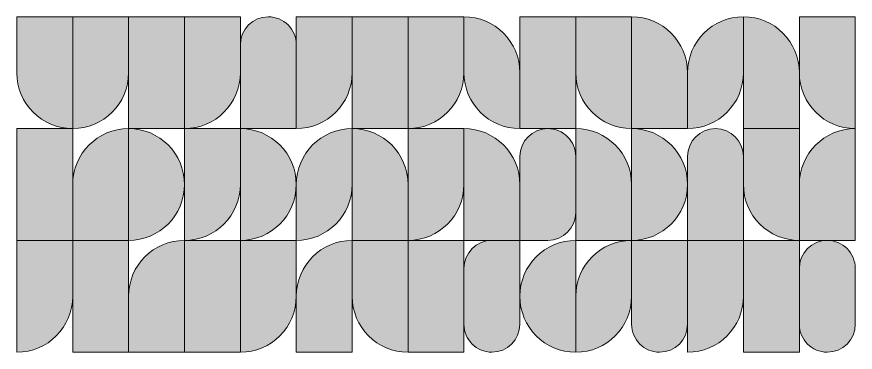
# Model space of a CAD drawing. Header units: millimetres. Extents: x 871 to 1039, y -658 to -397.
# Drawn here: x 871.5 to 1038.6, y -658.2 to -591.3 of the extents above; entities that cross this region are included whole.
import ezdxf

# ---------------------------------------------------------------- set-up
doc = ezdxf.new("R2010")
doc.units = ezdxf.units.MM
doc.header["$MEASUREMENT"] = 0
doc.layers.add('Layer 1', color=7, linetype='Continuous')

# ---------------------------------------------------------------- blocks, each defined once
blk = doc.blocks.new('block 3')
at = {"layer": 'Layer 1', "true_color": 0x3e7cb1}
h = blk.add_hatch(color=145, dxfattribs=at)
h.dxf.hatch_style = 2
edge = h.paths.add_edge_path()
edge.add_spline(control_points=[(882.63, -591.31), (882.63, -591.31), (882.63, -613.6), (882.63, -613.6), (879.55, -613.6), (876.76, -612.35), (874.74, -610.34), (872.73, -608.32), (871.48, -605.53), (871.48, -602.46), (871.48, -602.46), (871.48, -591.31), (871.48, -591.31), (871.48, -591.31), (882.63, -591.31), (882.63, -591.31)], knot_values=[0, 0, 0, 0, 1, 1, 1, 2, 2, 2, 3, 3, 3, 4, 4, 4, 5, 5, 5, 5], degree=3, periodic=1)
at = {"layer": 'Layer 1', "true_color": 0xd2bfa3}
h = blk.add_hatch(color=9, dxfattribs=at)
h.dxf.hatch_style = 2
edge = h.paths.add_edge_path()
edge.add_spline(control_points=[(893.77, -591.31), (893.77, -591.31), (893.77, -602.46), (893.77, -602.46), (893.77, -608.61), (888.78, -613.6), (882.63, -613.6), (882.63, -613.6), (882.63, -591.31), (882.63, -591.31), (882.63, -591.31), (893.77, -591.31), (893.77, -591.31)], knot_values=[0, 0, 0, 0, 1, 1, 1, 2, 2, 2, 3, 3, 3, 4, 4, 4, 4], degree=3, periodic=1)
at = {"layer": 'Layer 1', "true_color": 0x3e7cb1}
h = blk.add_hatch(color=145, dxfattribs=at)
h.dxf.hatch_style = 2
h.paths.add_polyline_path([(904.91, -591.31), (904.91, -613.6), (893.77, -613.6), (893.77, -591.31)])
at = {"layer": 'Layer 1', "true_color": 0x1c39bb}
h = blk.add_hatch(color=162, dxfattribs=at)
h.dxf.hatch_style = 2
edge = h.paths.add_edge_path()
edge.add_spline(control_points=[(916.05, -591.31), (916.05, -591.31), (916.05, -602.46), (916.05, -602.46), (916.05, -608.61), (911.06, -613.6), (904.91, -613.6), (904.91, -613.6), (904.91, -591.31), (904.91, -591.31), (904.91, -591.31), (916.05, -591.31), (916.05, -591.31)], knot_values=[0, 0, 0, 0, 1, 1, 1, 2, 2, 2, 3, 3, 3, 4, 4, 4, 4], degree=3, periodic=1)
at = {"layer": 'Layer 1', "true_color": 0xd2bfa3}
h = blk.add_hatch(color=9, dxfattribs=at)
h.dxf.hatch_style = 2
edge = h.paths.add_edge_path()
edge.add_spline(control_points=[(927.2, -596.88), (927.2, -596.88), (927.2, -613.6), (927.2, -613.6), (927.2, -613.6), (916.05, -613.6), (916.05, -613.6), (916.05, -613.6), (916.05, -596.88), (916.05, -596.88), (916.05, -593.8), (918.55, -591.31), (921.62, -591.31), (923.16, -591.31), (924.56, -591.93), (925.56, -592.94), (926.57, -593.95), (927.2, -595.35), (927.2, -596.88)], knot_values=[0, 0, 0, 0, 1, 1, 1, 2, 2, 2, 3, 3, 3, 4, 4, 4, 5, 5, 5, 6, 6, 6, 6], degree=3, periodic=1)
at = {"layer": 'Layer 1', "true_color": 0x1c39bb}
h = blk.add_hatch(color=162, dxfattribs=at)
h.dxf.hatch_style = 2
edge = h.paths.add_edge_path()
edge.add_spline(control_points=[(938.34, -591.31), (938.34, -591.31), (938.34, -602.46), (938.34, -602.46), (938.34, -608.61), (933.35, -613.6), (927.2, -613.6), (927.2, -613.6), (927.2, -591.31), (927.2, -591.31), (927.2, -591.31), (938.34, -591.31), (938.34, -591.31)], knot_values=[0, 0, 0, 0, 1, 1, 1, 2, 2, 2, 3, 3, 3, 4, 4, 4, 4], degree=3, periodic=1)
at = {"layer": 'Layer 1', "true_color": 0x3e7cb1}
h = blk.add_hatch(color=145, dxfattribs=at)
h.dxf.hatch_style = 2
h.paths.add_polyline_path([(949.48, -591.31), (949.48, -613.6), (938.34, -613.6), (938.34, -591.31)])
at = {"layer": 'Layer 1', "true_color": 0x1c39bb}
h = blk.add_hatch(color=162, dxfattribs=at)
h.dxf.hatch_style = 2
edge = h.paths.add_edge_path()
edge.add_spline(control_points=[(960.62, -591.31), (960.62, -591.31), (960.62, -602.46), (960.62, -602.46), (960.62, -608.61), (955.64, -613.6), (949.48, -613.6), (949.48, -613.6), (949.48, -591.31), (949.48, -591.31), (949.48, -591.31), (960.62, -591.31), (960.62, -591.31)], knot_values=[0, 0, 0, 0, 1, 1, 1, 2, 2, 2, 3, 3, 3, 4, 4, 4, 4], degree=3, periodic=1)
at = {"layer": 'Layer 1', "true_color": 0xd2bfa3}
h = blk.add_hatch(color=9, dxfattribs=at)
h.dxf.hatch_style = 2
edge = h.paths.add_edge_path()
edge.add_spline(control_points=[(971.77, -602.45), (971.77, -602.45), (971.77, -613.6), (971.77, -613.6), (968.69, -613.6), (965.91, -612.35), (963.89, -610.34), (961.87, -608.32), (960.62, -605.53), (960.62, -602.46), (960.62, -602.46), (960.62, -591.31), (960.62, -591.31), (963.7, -591.31), (966.49, -592.56), (968.51, -594.57), (970.52, -596.59), (971.77, -599.37), (971.77, -602.45)], knot_values=[0, 0, 0, 0, 1, 1, 1, 2, 2, 2, 3, 3, 3, 4, 4, 4, 5, 5, 5, 6, 6, 6, 6], degree=3, periodic=1)
at = {"layer": 'Layer 1', "true_color": 0x3e7cb1}
h = blk.add_hatch(color=145, dxfattribs=at)
h.dxf.hatch_style = 2
h.paths.add_polyline_path([(982.91, -591.31), (982.91, -613.6), (971.77, -613.6), (971.77, -591.31)])
at = {"layer": 'Layer 1', "true_color": 0xd2bfa3}
h = blk.add_hatch(color=9, dxfattribs=at)
h.dxf.hatch_style = 2
edge = h.paths.add_edge_path()
edge.add_spline(control_points=[(994.05, -591.31), (994.05, -591.31), (994.05, -613.6), (994.05, -613.6), (990.98, -613.6), (988.19, -612.35), (986.18, -610.34), (984.16, -608.32), (982.91, -605.53), (982.91, -602.46), (982.91, -602.46), (982.91, -591.31), (982.91, -591.31), (982.91, -591.31), (994.05, -591.31), (994.05, -591.31)], knot_values=[0, 0, 0, 0, 1, 1, 1, 2, 2, 2, 3, 3, 3, 4, 4, 4, 5, 5, 5, 5], degree=3, periodic=1)
at = {"layer": 'Layer 1', "true_color": 0x3e7cb1}
h = blk.add_hatch(color=145, dxfattribs=at)
h.dxf.hatch_style = 2
edge = h.paths.add_edge_path()
edge.add_spline(control_points=[(1005.2, -602.45), (1005.2, -602.45), (1005.2, -613.6), (1005.2, -613.6), (1005.2, -613.6), (994.05, -613.6), (994.05, -613.6), (994.05, -613.6), (994.05, -591.31), (994.05, -591.31), (997.13, -591.31), (999.92, -592.56), (1001.93, -594.57), (1003.95, -596.59), (1005.2, -599.37), (1005.2, -602.45)], knot_values=[0, 0, 0, 0, 1, 1, 1, 2, 2, 2, 3, 3, 3, 4, 4, 4, 5, 5, 5, 5], degree=3, periodic=1)
at = {"layer": 'Layer 1', "true_color": 0x1c39bb}
h = blk.add_hatch(color=162, dxfattribs=at)
h.dxf.hatch_style = 2
edge = h.paths.add_edge_path()
edge.add_spline(control_points=[(1016.34, -591.31), (1016.34, -591.31), (1016.34, -602.46), (1016.34, -602.46), (1016.34, -608.61), (1011.35, -613.6), (1005.2, -613.6), (1005.2, -613.6), (1005.2, -602.45), (1005.2, -602.45), (1005.2, -596.3), (1010.19, -591.31), (1016.34, -591.31)], knot_values=[0, 0, 0, 0, 1, 1, 1, 2, 2, 2, 3, 3, 3, 4, 4, 4, 4], degree=3, periodic=1)
at = {"layer": 'Layer 1', "true_color": 0xd2bfa3}
h = blk.add_hatch(color=9, dxfattribs=at)
h.dxf.hatch_style = 2
edge = h.paths.add_edge_path()
edge.add_spline(control_points=[(1027.49, -602.45), (1027.49, -602.45), (1027.49, -613.6), (1027.49, -613.6), (1027.49, -613.6), (1016.34, -613.6), (1016.34, -613.6), (1016.34, -613.6), (1016.34, -591.31), (1016.34, -591.31), (1019.42, -591.31), (1022.21, -592.56), (1024.22, -594.57), (1026.24, -596.59), (1027.49, -599.37), (1027.49, -602.45)], knot_values=[0, 0, 0, 0, 1, 1, 1, 2, 2, 2, 3, 3, 3, 4, 4, 4, 5, 5, 5, 5], degree=3, periodic=1)
at = {"layer": 'Layer 1', "true_color": 0x3e7cb1}
h = blk.add_hatch(color=145, dxfattribs=at)
h.dxf.hatch_style = 2
edge = h.paths.add_edge_path()
edge.add_spline(control_points=[(1038.63, -591.31), (1038.63, -591.31), (1038.63, -613.6), (1038.63, -613.6), (1035.55, -613.6), (1032.76, -612.35), (1030.75, -610.34), (1028.74, -608.32), (1027.49, -605.53), (1027.49, -602.46), (1027.49, -602.46), (1027.49, -591.31), (1027.49, -591.31), (1027.49, -591.31), (1038.63, -591.31), (1038.63, -591.31)], knot_values=[0, 0, 0, 0, 1, 1, 1, 2, 2, 2, 3, 3, 3, 4, 4, 4, 5, 5, 5, 5], degree=3, periodic=1)
at = {"layer": 'Layer 1', "true_color": 0xd2bfa3}
h = blk.add_hatch(color=9, dxfattribs=at)
h.dxf.hatch_style = 2
h.paths.add_polyline_path([(882.63, -613.6), (882.63, -635.89), (871.48, -635.89), (871.48, -613.6)])
at = {"layer": 'Layer 1', "true_color": 0x1c39bb}
h = blk.add_hatch(color=162, dxfattribs=at)
h.dxf.hatch_style = 2
edge = h.paths.add_edge_path()
edge.add_spline(control_points=[(893.77, -613.6), (893.77, -613.6), (893.77, -635.89), (893.77, -635.89), (893.77, -635.89), (882.63, -635.89), (882.63, -635.89), (882.63, -635.89), (882.63, -624.74), (882.63, -624.74), (882.63, -618.59), (887.61, -613.6), (893.77, -613.6)], knot_values=[0, 0, 0, 0, 1, 1, 1, 2, 2, 2, 3, 3, 3, 4, 4, 4, 4], degree=3, periodic=1)
at = {"layer": 'Layer 1', "true_color": 0xd2bfa3}
h = blk.add_hatch(color=9, dxfattribs=at)
h.dxf.hatch_style = 2
edge = h.paths.add_edge_path()
edge.add_spline(control_points=[(904.91, -624.74), (904.91, -624.74), (904.91, -624.75), (904.91, -624.75), (904.91, -630.9), (899.92, -635.89), (893.77, -635.89), (893.77, -635.89), (893.77, -613.6), (893.77, -613.6), (896.85, -613.6), (899.63, -614.85), (901.65, -616.87), (903.66, -618.88), (904.91, -621.67), (904.91, -624.74)], knot_values=[0, 0, 0, 0, 1, 1, 1, 2, 2, 2, 3, 3, 3, 4, 4, 4, 5, 5, 5, 5], degree=3, periodic=1)
at = {"layer": 'Layer 1', "true_color": 0x3e7cb1}
h = blk.add_hatch(color=145, dxfattribs=at)
h.dxf.hatch_style = 2
edge = h.paths.add_edge_path()
edge.add_spline(control_points=[(916.05, -613.6), (916.05, -613.6), (916.05, -624.75), (916.05, -624.75), (916.05, -630.9), (911.06, -635.89), (904.91, -635.89), (904.91, -635.89), (904.91, -613.6), (904.91, -613.6), (904.91, -613.6), (916.05, -613.6), (916.05, -613.6)], knot_values=[0, 0, 0, 0, 1, 1, 1, 2, 2, 2, 3, 3, 3, 4, 4, 4, 4], degree=3, periodic=1)
at = {"layer": 'Layer 1', "true_color": 0x1c39bb}
h = blk.add_hatch(color=162, dxfattribs=at)
h.dxf.hatch_style = 2
edge = h.paths.add_edge_path()
edge.add_spline(control_points=[(927.2, -624.74), (927.2, -624.74), (927.2, -624.75), (927.2, -624.75), (927.2, -630.9), (922.21, -635.89), (916.05, -635.89), (916.05, -635.89), (916.05, -613.6), (916.05, -613.6), (919.13, -613.6), (921.91, -614.85), (923.93, -616.87), (925.95, -618.88), (927.2, -621.67), (927.2, -624.74)], knot_values=[0, 0, 0, 0, 1, 1, 1, 2, 2, 2, 3, 3, 3, 4, 4, 4, 5, 5, 5, 5], degree=3, periodic=1)
at = {"layer": 'Layer 1', "true_color": 0x3e7cb1}
h = blk.add_hatch(color=145, dxfattribs=at)
h.dxf.hatch_style = 2
edge = h.paths.add_edge_path()
edge.add_spline(control_points=[(938.34, -613.6), (938.34, -613.6), (938.34, -624.75), (938.34, -624.75), (938.34, -630.9), (933.35, -635.89), (927.2, -635.89), (927.2, -635.89), (927.2, -624.74), (927.2, -624.74), (927.2, -618.59), (932.19, -613.6), (938.34, -613.6)], knot_values=[0, 0, 0, 0, 1, 1, 1, 2, 2, 2, 3, 3, 3, 4, 4, 4, 4], degree=3, periodic=1)
h = blk.add_hatch(color=145, dxfattribs=at)
h.dxf.hatch_style = 2
edge = h.paths.add_edge_path()
edge.add_spline(control_points=[(949.48, -624.74), (949.48, -624.74), (949.48, -635.89), (949.48, -635.89), (949.48, -635.89), (938.34, -635.89), (938.34, -635.89), (938.34, -635.89), (938.34, -613.6), (938.34, -613.6), (941.42, -613.6), (944.2, -614.85), (946.22, -616.87), (948.24, -618.88), (949.48, -621.67), (949.48, -624.74)], knot_values=[0, 0, 0, 0, 1, 1, 1, 2, 2, 2, 3, 3, 3, 4, 4, 4, 5, 5, 5, 5], degree=3, periodic=1)
at = {"layer": 'Layer 1', "true_color": 0xd2bfa3}
h = blk.add_hatch(color=9, dxfattribs=at)
h.dxf.hatch_style = 2
edge = h.paths.add_edge_path()
edge.add_spline(control_points=[(960.62, -613.6), (960.62, -613.6), (960.62, -624.75), (960.62, -624.75), (960.62, -630.9), (955.64, -635.89), (949.48, -635.89), (949.48, -635.89), (949.48, -613.6), (949.48, -613.6), (949.48, -613.6), (960.62, -613.6), (960.62, -613.6)], knot_values=[0, 0, 0, 0, 1, 1, 1, 2, 2, 2, 3, 3, 3, 4, 4, 4, 4], degree=3, periodic=1)
at = {"layer": 'Layer 1', "true_color": 0x3e7cb1}
h = blk.add_hatch(color=145, dxfattribs=at)
h.dxf.hatch_style = 2
edge = h.paths.add_edge_path()
edge.add_spline(control_points=[(971.77, -624.74), (971.77, -624.74), (971.77, -635.89), (971.77, -635.89), (971.77, -635.89), (960.62, -635.89), (960.62, -635.89), (960.62, -635.89), (960.62, -613.6), (960.62, -613.6), (963.7, -613.6), (966.49, -614.85), (968.51, -616.87), (970.52, -618.88), (971.77, -621.67), (971.77, -624.74)], knot_values=[0, 0, 0, 0, 1, 1, 1, 2, 2, 2, 3, 3, 3, 4, 4, 4, 5, 5, 5, 5], degree=3, periodic=1)
at = {"layer": 'Layer 1', "true_color": 0xd2bfa3}
h = blk.add_hatch(color=9, dxfattribs=at)
h.dxf.hatch_style = 2
edge = h.paths.add_edge_path()
edge.add_spline(control_points=[(982.91, -619.17), (982.91, -619.17), (982.91, -630.32), (982.91, -630.32), (982.91, -633.4), (980.42, -635.89), (977.34, -635.89), (977.34, -635.89), (971.77, -635.89), (971.77, -635.89), (971.77, -635.89), (971.77, -619.17), (971.77, -619.17), (971.77, -616.1), (974.26, -613.6), (977.34, -613.6), (978.88, -613.6), (980.27, -614.22), (981.28, -615.23), (982.29, -616.24), (982.91, -617.63), (982.91, -619.17)], knot_values=[0, 0, 0, 0, 1, 1, 1, 2, 2, 2, 3, 3, 3, 4, 4, 4, 5, 5, 5, 6, 6, 6, 7, 7, 7, 7], degree=3, periodic=1)
at = {"layer": 'Layer 1', "true_color": 0x1c39bb}
h = blk.add_hatch(color=162, dxfattribs=at)
h.dxf.hatch_style = 2
edge = h.paths.add_edge_path()
edge.add_spline(control_points=[(994.05, -624.74), (994.05, -624.74), (994.05, -635.89), (994.05, -635.89), (994.05, -635.89), (982.91, -635.89), (982.91, -635.89), (982.91, -635.89), (982.91, -613.6), (982.91, -613.6), (985.99, -613.6), (988.77, -614.85), (990.79, -616.87), (992.81, -618.88), (994.05, -621.67), (994.05, -624.74)], knot_values=[0, 0, 0, 0, 1, 1, 1, 2, 2, 2, 3, 3, 3, 4, 4, 4, 5, 5, 5, 5], degree=3, periodic=1)
at = {"layer": 'Layer 1', "true_color": 0x3e7cb1}
h = blk.add_hatch(color=145, dxfattribs=at)
h.dxf.hatch_style = 2
edge = h.paths.add_edge_path()
edge.add_spline(control_points=[(1005.2, -624.74), (1005.2, -624.74), (1005.2, -624.75), (1005.2, -624.75), (1005.2, -630.9), (1000.21, -635.89), (994.05, -635.89), (994.05, -635.89), (994.05, -613.6), (994.05, -613.6), (997.13, -613.6), (999.92, -614.85), (1001.93, -616.87), (1003.95, -618.88), (1005.2, -621.67), (1005.2, -624.74)], knot_values=[0, 0, 0, 0, 1, 1, 1, 2, 2, 2, 3, 3, 3, 4, 4, 4, 5, 5, 5, 5], degree=3, periodic=1)
at = {"layer": 'Layer 1', "true_color": 0xd2bfa3}
h = blk.add_hatch(color=9, dxfattribs=at)
h.dxf.hatch_style = 2
edge = h.paths.add_edge_path()
edge.add_spline(control_points=[(1016.34, -619.17), (1016.34, -619.17), (1016.34, -635.89), (1016.34, -635.89), (1016.34, -635.89), (1005.2, -635.89), (1005.2, -635.89), (1005.2, -635.89), (1005.2, -619.17), (1005.2, -619.17), (1005.2, -616.1), (1007.69, -613.6), (1010.77, -613.6), (1010.77, -613.6), (1010.77, -613.6), (1010.77, -613.6), (1013.85, -613.6), (1016.34, -616.1), (1016.34, -619.17)], knot_values=[0, 0, 0, 0, 1, 1, 1, 2, 2, 2, 3, 3, 3, 4, 4, 4, 5, 5, 5, 6, 6, 6, 6], degree=3, periodic=1)
at = {"layer": 'Layer 1', "true_color": 0x3e7cb1}
h = blk.add_hatch(color=145, dxfattribs=at)
h.dxf.hatch_style = 2
edge = h.paths.add_edge_path()
edge.add_spline(control_points=[(1027.49, -613.6), (1027.49, -613.6), (1027.49, -635.89), (1027.49, -635.89), (1024.41, -635.89), (1021.62, -634.65), (1019.61, -632.63), (1017.59, -630.61), (1016.34, -627.82), (1016.34, -624.75), (1016.34, -624.75), (1016.34, -613.6), (1016.34, -613.6), (1016.34, -613.6), (1027.49, -613.6), (1027.49, -613.6)], knot_values=[0, 0, 0, 0, 1, 1, 1, 2, 2, 2, 3, 3, 3, 4, 4, 4, 5, 5, 5, 5], degree=3, periodic=1)
h = blk.add_hatch(color=145, dxfattribs=at)
h.dxf.hatch_style = 2
edge = h.paths.add_edge_path()
edge.add_spline(control_points=[(1038.63, -613.6), (1038.63, -613.6), (1038.63, -635.89), (1038.63, -635.89), (1038.63, -635.89), (1027.49, -635.89), (1027.49, -635.89), (1027.49, -635.89), (1027.49, -624.74), (1027.49, -624.74), (1027.49, -618.59), (1032.47, -613.6), (1038.63, -613.6)], knot_values=[0, 0, 0, 0, 1, 1, 1, 2, 2, 2, 3, 3, 3, 4, 4, 4, 4], degree=3, periodic=1)
at = {"layer": 'Layer 1', "true_color": 0x1c39bb}
h = blk.add_hatch(color=162, dxfattribs=at)
h.dxf.hatch_style = 2
edge = h.paths.add_edge_path()
edge.add_spline(control_points=[(882.63, -635.89), (882.63, -635.89), (882.63, -647.03), (882.63, -647.03), (882.63, -653.19), (877.63, -658.18), (871.48, -658.18), (871.48, -658.18), (871.48, -635.89), (871.48, -635.89), (871.48, -635.89), (882.63, -635.89), (882.63, -635.89)], knot_values=[0, 0, 0, 0, 1, 1, 1, 2, 2, 2, 3, 3, 3, 4, 4, 4, 4], degree=3, periodic=1)
at = {"layer": 'Layer 1', "true_color": 0x3e7cb1}
h = blk.add_hatch(color=145, dxfattribs=at)
h.dxf.hatch_style = 2
h.paths.add_polyline_path([(893.77, -635.89), (893.77, -658.18), (882.63, -658.18), (882.63, -635.89)])
at = {"layer": 'Layer 1', "true_color": 0x1c39bb}
h = blk.add_hatch(color=162, dxfattribs=at)
h.dxf.hatch_style = 2
edge = h.paths.add_edge_path()
edge.add_spline(control_points=[(904.91, -635.89), (904.91, -635.89), (904.91, -658.18), (904.91, -658.18), (904.91, -658.18), (893.77, -658.18), (893.77, -658.18), (893.77, -658.18), (893.77, -647.03), (893.77, -647.03), (893.77, -640.88), (898.75, -635.89), (904.91, -635.89)], knot_values=[0, 0, 0, 0, 1, 1, 1, 2, 2, 2, 3, 3, 3, 4, 4, 4, 4], degree=3, periodic=1)
at = {"layer": 'Layer 1', "true_color": 0xd2bfa3}
h = blk.add_hatch(color=9, dxfattribs=at)
h.dxf.hatch_style = 2
h.paths.add_polyline_path([(916.05, -635.89), (916.05, -658.18), (904.91, -658.18), (904.91, -635.89)])
at = {"layer": 'Layer 1', "true_color": 0x3e7cb1}
h = blk.add_hatch(color=145, dxfattribs=at)
h.dxf.hatch_style = 2
edge = h.paths.add_edge_path()
edge.add_spline(control_points=[(927.2, -635.89), (927.2, -635.89), (927.2, -647.03), (927.2, -647.03), (927.2, -653.19), (922.21, -658.18), (916.05, -658.18), (916.05, -658.18), (916.05, -635.89), (916.05, -635.89), (916.05, -635.89), (927.2, -635.89), (927.2, -635.89)], knot_values=[0, 0, 0, 0, 1, 1, 1, 2, 2, 2, 3, 3, 3, 4, 4, 4, 4], degree=3, periodic=1)
at = {"layer": 'Layer 1', "true_color": 0xd2bfa3}
h = blk.add_hatch(color=9, dxfattribs=at)
h.dxf.hatch_style = 2
edge = h.paths.add_edge_path()
edge.add_spline(control_points=[(938.34, -635.89), (938.34, -635.89), (938.34, -658.18), (938.34, -658.18), (938.34, -658.18), (927.2, -658.18), (927.2, -658.18), (927.2, -658.18), (927.2, -647.03), (927.2, -647.03), (927.2, -640.88), (932.19, -635.89), (938.34, -635.89)], knot_values=[0, 0, 0, 0, 1, 1, 1, 2, 2, 2, 3, 3, 3, 4, 4, 4, 4], degree=3, periodic=1)
h = blk.add_hatch(color=9, dxfattribs=at)
h.dxf.hatch_style = 2
edge = h.paths.add_edge_path()
edge.add_spline(control_points=[(949.48, -635.89), (949.48, -635.89), (949.48, -658.18), (949.48, -658.18), (946.4, -658.18), (943.62, -656.93), (941.6, -654.92), (939.59, -652.9), (938.34, -650.11), (938.34, -647.03), (938.34, -647.03), (938.34, -635.89), (938.34, -635.89), (938.34, -635.89), (949.48, -635.89), (949.48, -635.89)], knot_values=[0, 0, 0, 0, 1, 1, 1, 2, 2, 2, 3, 3, 3, 4, 4, 4, 5, 5, 5, 5], degree=3, periodic=1)
at = {"layer": 'Layer 1', "true_color": 0x3e7cb1}
h = blk.add_hatch(color=145, dxfattribs=at)
h.dxf.hatch_style = 2
h.paths.add_polyline_path([(960.62, -635.89), (960.62, -658.18), (949.48, -658.18), (949.48, -635.89)])
h = blk.add_hatch(color=145, dxfattribs=at)
h.dxf.hatch_style = 2
edge = h.paths.add_edge_path()
edge.add_spline(control_points=[(971.77, -635.89), (971.77, -635.89), (971.77, -652.61), (971.77, -652.61), (971.77, -655.69), (969.27, -658.18), (966.2, -658.18), (964.66, -658.18), (963.27, -657.55), (962.26, -656.55), (961.25, -655.54), (960.62, -654.15), (960.62, -652.61), (960.62, -652.61), (960.62, -641.46), (960.62, -641.46), (960.62, -638.38), (963.12, -635.89), (966.2, -635.89), (966.2, -635.89), (971.77, -635.89), (971.77, -635.89)], knot_values=[0, 0, 0, 0, 1, 1, 1, 2, 2, 2, 3, 3, 3, 4, 4, 4, 5, 5, 5, 6, 6, 6, 7, 7, 7, 7], degree=3, periodic=1)
at = {"layer": 'Layer 1', "true_color": 0x1c39bb}
h = blk.add_hatch(color=162, dxfattribs=at)
h.dxf.hatch_style = 2
edge = h.paths.add_edge_path()
edge.add_spline(control_points=[(982.91, -635.89), (982.91, -635.89), (982.91, -658.18), (982.91, -658.18), (979.83, -658.18), (977.05, -656.93), (975.03, -654.92), (973.02, -652.9), (971.77, -650.11), (971.77, -647.03), (971.77, -647.03), (971.77, -647.03), (971.77, -647.03), (971.77, -640.88), (976.76, -635.89), (982.91, -635.89)], knot_values=[0, 0, 0, 0, 1, 1, 1, 2, 2, 2, 3, 3, 3, 4, 4, 4, 5, 5, 5, 5], degree=3, periodic=1)
at = {"layer": 'Layer 1', "true_color": 0x3e7cb1}
h = blk.add_hatch(color=145, dxfattribs=at)
h.dxf.hatch_style = 2
edge = h.paths.add_edge_path()
edge.add_spline(control_points=[(994.05, -635.89), (994.05, -635.89), (994.05, -647.03), (994.05, -647.03), (994.05, -653.19), (989.07, -658.18), (982.91, -658.18), (982.91, -658.18), (982.91, -647.03), (982.91, -647.03), (982.91, -640.88), (987.9, -635.89), (994.05, -635.89)], knot_values=[0, 0, 0, 0, 1, 1, 1, 2, 2, 2, 3, 3, 3, 4, 4, 4, 4], degree=3, periodic=1)
at = {"layer": 'Layer 1', "true_color": 0xd2bfa3}
h = blk.add_hatch(color=9, dxfattribs=at)
h.dxf.hatch_style = 2
edge = h.paths.add_edge_path()
edge.add_spline(control_points=[(1005.2, -635.89), (1005.2, -635.89), (1005.2, -652.61), (1005.2, -652.61), (1005.2, -655.69), (1002.7, -658.18), (999.63, -658.18), (998.09, -658.18), (996.7, -657.55), (995.69, -656.55), (994.68, -655.54), (994.05, -654.15), (994.05, -652.61), (994.05, -652.61), (994.05, -635.89), (994.05, -635.89), (994.05, -635.89), (1005.2, -635.89), (1005.2, -635.89)], knot_values=[0, 0, 0, 0, 1, 1, 1, 2, 2, 2, 3, 3, 3, 4, 4, 4, 5, 5, 5, 6, 6, 6, 6], degree=3, periodic=1)
at = {"layer": 'Layer 1', "true_color": 0x3e7cb1}
h = blk.add_hatch(color=145, dxfattribs=at)
h.dxf.hatch_style = 2
edge = h.paths.add_edge_path()
edge.add_spline(control_points=[(1016.34, -635.89), (1016.34, -635.89), (1016.34, -647.03), (1016.34, -647.03), (1016.34, -653.19), (1011.35, -658.18), (1005.2, -658.18), (1005.2, -658.18), (1005.2, -635.89), (1005.2, -635.89), (1005.2, -635.89), (1016.34, -635.89), (1016.34, -635.89)], knot_values=[0, 0, 0, 0, 1, 1, 1, 2, 2, 2, 3, 3, 3, 4, 4, 4, 4], degree=3, periodic=1)
at = {"layer": 'Layer 1', "true_color": 0x1c39bb}
h = blk.add_hatch(color=162, dxfattribs=at)
h.dxf.hatch_style = 2
h.paths.add_polyline_path([(1027.49, -635.89), (1027.49, -658.18), (1016.34, -658.18), (1016.34, -635.89)])
at = {"layer": 'Layer 1', "true_color": 0xd2bfa3}
h = blk.add_hatch(color=9, dxfattribs=at)
h.dxf.hatch_style = 2
edge = h.paths.add_edge_path()
edge.add_spline(control_points=[(1038.63, -641.46), (1038.63, -641.46), (1038.63, -652.61), (1038.63, -652.61), (1038.63, -655.69), (1036.13, -658.18), (1033.06, -658.18), (1031.52, -658.18), (1030.13, -657.55), (1029.12, -656.55), (1028.11, -655.54), (1027.49, -654.15), (1027.49, -652.61), (1027.49, -652.61), (1027.49, -641.46), (1027.49, -641.46), (1027.49, -638.38), (1029.98, -635.89), (1033.06, -635.89), (1034.59, -635.89), (1035.99, -636.52), (1037, -637.52), (1038, -638.53), (1038.63, -639.92), (1038.63, -641.46)], knot_values=[0, 0, 0, 0, 1, 1, 1, 2, 2, 2, 3, 3, 3, 4, 4, 4, 5, 5, 5, 6, 6, 6, 7, 7, 7, 8, 8, 8, 8], degree=3, periodic=1)
at = {"layer": 'Layer 1', "lineweight": 0}
for points in [[(904.91, -591.31), (904.91, -613.6), (893.77, -613.6), (893.77, -591.31), (904.91, -591.31)], [(949.48, -591.31), (949.48, -613.6), (938.34, -613.6), (938.34, -591.31), (949.48, -591.31)], [(982.91, -591.31), (982.91, -613.6), (971.77, -613.6), (971.77, -591.31), (982.91, -591.31)], [(882.63, -613.6), (882.63, -635.89), (871.48, -635.89), (871.48, -613.6), (882.63, -613.6)], [(893.77, -635.89), (893.77, -658.18), (882.63, -658.18), (882.63, -635.89), (893.77, -635.89)], [(916.05, -635.89), (916.05, -658.18), (904.91, -658.18), (904.91, -635.89), (916.05, -635.89)], [(960.62, -635.89), (960.62, -658.18), (949.48, -658.18), (949.48, -635.89), (960.62, -635.89)], [(1027.49, -635.89), (1027.49, -658.18), (1016.34, -658.18), (1016.34, -635.89), (1027.49, -635.89)]]:
    blk.add_lwpolyline(points, dxfattribs=at)
for points, knots in [([(882.63, -591.31), (882.63, -591.31), (882.63, -613.6), (882.63, -613.6), (879.55, -613.6), (876.76, -612.35), (874.74, -610.34), (872.73, -608.32), (871.48, -605.53), (871.48, -602.46), (871.48, -602.46), (871.48, -591.31), (871.48, -591.31), (871.48, -591.31), (882.63, -591.31), (882.63, -591.31)], [0, 0, 0, 0, 1, 1, 1, 2, 2, 2, 3, 3, 3, 4, 4, 4, 5, 5, 5, 5]), ([(893.77, -591.31), (893.77, -591.31), (893.77, -602.46), (893.77, -602.46), (893.77, -608.61), (888.78, -613.6), (882.63, -613.6), (882.63, -613.6), (882.63, -591.31), (882.63, -591.31), (882.63, -591.31), (893.77, -591.31), (893.77, -591.31)], [0, 0, 0, 0, 1, 1, 1, 2, 2, 2, 3, 3, 3, 4, 4, 4, 4]), ([(916.05, -591.31), (916.05, -591.31), (916.05, -602.46), (916.05, -602.46), (916.05, -608.61), (911.06, -613.6), (904.91, -613.6), (904.91, -613.6), (904.91, -591.31), (904.91, -591.31), (904.91, -591.31), (916.05, -591.31), (916.05, -591.31)], [0, 0, 0, 0, 1, 1, 1, 2, 2, 2, 3, 3, 3, 4, 4, 4, 4]), ([(927.2, -596.88), (927.2, -596.88), (927.2, -613.6), (927.2, -613.6), (927.2, -613.6), (916.05, -613.6), (916.05, -613.6), (916.05, -613.6), (916.05, -596.88), (916.05, -596.88), (916.05, -593.8), (918.55, -591.31), (921.62, -591.31), (923.16, -591.31), (924.56, -591.93), (925.56, -592.94), (926.57, -593.95), (927.2, -595.35), (927.2, -596.88)], [0, 0, 0, 0, 1, 1, 1, 2, 2, 2, 3, 3, 3, 4, 4, 4, 5, 5, 5, 6, 6, 6, 6]), ([(938.34, -591.31), (938.34, -591.31), (938.34, -602.46), (938.34, -602.46), (938.34, -608.61), (933.35, -613.6), (927.2, -613.6), (927.2, -613.6), (927.2, -591.31), (927.2, -591.31), (927.2, -591.31), (938.34, -591.31), (938.34, -591.31)], [0, 0, 0, 0, 1, 1, 1, 2, 2, 2, 3, 3, 3, 4, 4, 4, 4]), ([(960.62, -591.31), (960.62, -591.31), (960.62, -602.46), (960.62, -602.46), (960.62, -608.61), (955.64, -613.6), (949.48, -613.6), (949.48, -613.6), (949.48, -591.31), (949.48, -591.31), (949.48, -591.31), (960.62, -591.31), (960.62, -591.31)], [0, 0, 0, 0, 1, 1, 1, 2, 2, 2, 3, 3, 3, 4, 4, 4, 4]), ([(971.77, -602.45), (971.77, -602.45), (971.77, -613.6), (971.77, -613.6), (968.69, -613.6), (965.91, -612.35), (963.89, -610.34), (961.87, -608.32), (960.62, -605.53), (960.62, -602.46), (960.62, -602.46), (960.62, -591.31), (960.62, -591.31), (963.7, -591.31), (966.49, -592.56), (968.51, -594.57), (970.52, -596.59), (971.77, -599.37), (971.77, -602.45)], [0, 0, 0, 0, 1, 1, 1, 2, 2, 2, 3, 3, 3, 4, 4, 4, 5, 5, 5, 6, 6, 6, 6]), ([(994.05, -591.31), (994.05, -591.31), (994.05, -613.6), (994.05, -613.6), (990.98, -613.6), (988.19, -612.35), (986.18, -610.34), (984.16, -608.32), (982.91, -605.53), (982.91, -602.46), (982.91, -602.46), (982.91, -591.31), (982.91, -591.31), (982.91, -591.31), (994.05, -591.31), (994.05, -591.31)], [0, 0, 0, 0, 1, 1, 1, 2, 2, 2, 3, 3, 3, 4, 4, 4, 5, 5, 5, 5]), ([(1005.2, -602.45), (1005.2, -602.45), (1005.2, -613.6), (1005.2, -613.6), (1005.2, -613.6), (994.05, -613.6), (994.05, -613.6), (994.05, -613.6), (994.05, -591.31), (994.05, -591.31), (997.13, -591.31), (999.92, -592.56), (1001.93, -594.57), (1003.95, -596.59), (1005.2, -599.37), (1005.2, -602.45)], [0, 0, 0, 0, 1, 1, 1, 2, 2, 2, 3, 3, 3, 4, 4, 4, 5, 5, 5, 5]), ([(1016.34, -591.31), (1016.34, -591.31), (1016.34, -602.46), (1016.34, -602.46), (1016.34, -608.61), (1011.35, -613.6), (1005.2, -613.6), (1005.2, -613.6), (1005.2, -602.45), (1005.2, -602.45), (1005.2, -596.3), (1010.19, -591.31), (1016.34, -591.31)], [0, 0, 0, 0, 1, 1, 1, 2, 2, 2, 3, 3, 3, 4, 4, 4, 4]), ([(1027.49, -602.45), (1027.49, -602.45), (1027.49, -613.6), (1027.49, -613.6), (1027.49, -613.6), (1016.34, -613.6), (1016.34, -613.6), (1016.34, -613.6), (1016.34, -591.31), (1016.34, -591.31), (1019.42, -591.31), (1022.21, -592.56), (1024.22, -594.57), (1026.24, -596.59), (1027.49, -599.37), (1027.49, -602.45)], [0, 0, 0, 0, 1, 1, 1, 2, 2, 2, 3, 3, 3, 4, 4, 4, 5, 5, 5, 5]), ([(1038.63, -591.31), (1038.63, -591.31), (1038.63, -613.6), (1038.63, -613.6), (1035.55, -613.6), (1032.76, -612.35), (1030.75, -610.34), (1028.74, -608.32), (1027.49, -605.53), (1027.49, -602.46), (1027.49, -602.46), (1027.49, -591.31), (1027.49, -591.31), (1027.49, -591.31), (1038.63, -591.31), (1038.63, -591.31)], [0, 0, 0, 0, 1, 1, 1, 2, 2, 2, 3, 3, 3, 4, 4, 4, 5, 5, 5, 5]), ([(893.77, -613.6), (893.77, -613.6), (893.77, -635.89), (893.77, -635.89), (893.77, -635.89), (882.63, -635.89), (882.63, -635.89), (882.63, -635.89), (882.63, -624.74), (882.63, -624.74), (882.63, -618.59), (887.61, -613.6), (893.77, -613.6)], [0, 0, 0, 0, 1, 1, 1, 2, 2, 2, 3, 3, 3, 4, 4, 4, 4]), ([(904.91, -624.74), (904.91, -624.74), (904.91, -624.75), (904.91, -624.75), (904.91, -630.9), (899.92, -635.89), (893.77, -635.89), (893.77, -635.89), (893.77, -613.6), (893.77, -613.6), (896.85, -613.6), (899.63, -614.85), (901.65, -616.87), (903.66, -618.88), (904.91, -621.67), (904.91, -624.74)], [0, 0, 0, 0, 1, 1, 1, 2, 2, 2, 3, 3, 3, 4, 4, 4, 5, 5, 5, 5]), ([(916.05, -613.6), (916.05, -613.6), (916.05, -624.75), (916.05, -624.75), (916.05, -630.9), (911.06, -635.89), (904.91, -635.89), (904.91, -635.89), (904.91, -613.6), (904.91, -613.6), (904.91, -613.6), (916.05, -613.6), (916.05, -613.6)], [0, 0, 0, 0, 1, 1, 1, 2, 2, 2, 3, 3, 3, 4, 4, 4, 4]), ([(927.2, -624.74), (927.2, -624.74), (927.2, -624.75), (927.2, -624.75), (927.2, -630.9), (922.21, -635.89), (916.05, -635.89), (916.05, -635.89), (916.05, -613.6), (916.05, -613.6), (919.13, -613.6), (921.91, -614.85), (923.93, -616.87), (925.95, -618.88), (927.2, -621.67), (927.2, -624.74)], [0, 0, 0, 0, 1, 1, 1, 2, 2, 2, 3, 3, 3, 4, 4, 4, 5, 5, 5, 5]), ([(938.34, -613.6), (938.34, -613.6), (938.34, -624.75), (938.34, -624.75), (938.34, -630.9), (933.35, -635.89), (927.2, -635.89), (927.2, -635.89), (927.2, -624.74), (927.2, -624.74), (927.2, -618.59), (932.19, -613.6), (938.34, -613.6)], [0, 0, 0, 0, 1, 1, 1, 2, 2, 2, 3, 3, 3, 4, 4, 4, 4]), ([(949.48, -624.74), (949.48, -624.74), (949.48, -635.89), (949.48, -635.89), (949.48, -635.89), (938.34, -635.89), (938.34, -635.89), (938.34, -635.89), (938.34, -613.6), (938.34, -613.6), (941.42, -613.6), (944.2, -614.85), (946.22, -616.87), (948.24, -618.88), (949.48, -621.67), (949.48, -624.74)], [0, 0, 0, 0, 1, 1, 1, 2, 2, 2, 3, 3, 3, 4, 4, 4, 5, 5, 5, 5]), ([(960.62, -613.6), (960.62, -613.6), (960.62, -624.75), (960.62, -624.75), (960.62, -630.9), (955.64, -635.89), (949.48, -635.89), (949.48, -635.89), (949.48, -613.6), (949.48, -613.6), (949.48, -613.6), (960.62, -613.6), (960.62, -613.6)], [0, 0, 0, 0, 1, 1, 1, 2, 2, 2, 3, 3, 3, 4, 4, 4, 4]), ([(971.77, -624.74), (971.77, -624.74), (971.77, -635.89), (971.77, -635.89), (971.77, -635.89), (960.62, -635.89), (960.62, -635.89), (960.62, -635.89), (960.62, -613.6), (960.62, -613.6), (963.7, -613.6), (966.49, -614.85), (968.51, -616.87), (970.52, -618.88), (971.77, -621.67), (971.77, -624.74)], [0, 0, 0, 0, 1, 1, 1, 2, 2, 2, 3, 3, 3, 4, 4, 4, 5, 5, 5, 5]), ([(982.91, -619.17), (982.91, -619.17), (982.91, -630.32), (982.91, -630.32), (982.91, -633.4), (980.42, -635.89), (977.34, -635.89), (977.34, -635.89), (971.77, -635.89), (971.77, -635.89), (971.77, -635.89), (971.77, -619.17), (971.77, -619.17), (971.77, -616.1), (974.26, -613.6), (977.34, -613.6), (978.88, -613.6), (980.27, -614.22), (981.28, -615.23), (982.29, -616.24), (982.91, -617.63), (982.91, -619.17)], [0, 0, 0, 0, 1, 1, 1, 2, 2, 2, 3, 3, 3, 4, 4, 4, 5, 5, 5, 6, 6, 6, 7, 7, 7, 7]), ([(994.05, -624.74), (994.05, -624.74), (994.05, -635.89), (994.05, -635.89), (994.05, -635.89), (982.91, -635.89), (982.91, -635.89), (982.91, -635.89), (982.91, -613.6), (982.91, -613.6), (985.99, -613.6), (988.77, -614.85), (990.79, -616.87), (992.81, -618.88), (994.05, -621.67), (994.05, -624.74)], [0, 0, 0, 0, 1, 1, 1, 2, 2, 2, 3, 3, 3, 4, 4, 4, 5, 5, 5, 5]), ([(1005.2, -624.74), (1005.2, -624.74), (1005.2, -624.75), (1005.2, -624.75), (1005.2, -630.9), (1000.21, -635.89), (994.05, -635.89), (994.05, -635.89), (994.05, -613.6), (994.05, -613.6), (997.13, -613.6), (999.92, -614.85), (1001.93, -616.87), (1003.95, -618.88), (1005.2, -621.67), (1005.2, -624.74)], [0, 0, 0, 0, 1, 1, 1, 2, 2, 2, 3, 3, 3, 4, 4, 4, 5, 5, 5, 5]), ([(1016.34, -619.17), (1016.34, -619.17), (1016.34, -635.89), (1016.34, -635.89), (1016.34, -635.89), (1005.2, -635.89), (1005.2, -635.89), (1005.2, -635.89), (1005.2, -619.17), (1005.2, -619.17), (1005.2, -616.1), (1007.69, -613.6), (1010.77, -613.6), (1010.77, -613.6), (1010.77, -613.6), (1010.77, -613.6), (1013.85, -613.6), (1016.34, -616.1), (1016.34, -619.17)], [0, 0, 0, 0, 1, 1, 1, 2, 2, 2, 3, 3, 3, 4, 4, 4, 5, 5, 5, 6, 6, 6, 6]), ([(1027.49, -613.6), (1027.49, -613.6), (1027.49, -635.89), (1027.49, -635.89), (1024.41, -635.89), (1021.62, -634.65), (1019.61, -632.63), (1017.59, -630.61), (1016.34, -627.82), (1016.34, -624.75), (1016.34, -624.75), (1016.34, -613.6), (1016.34, -613.6), (1016.34, -613.6), (1027.49, -613.6), (1027.49, -613.6)], [0, 0, 0, 0, 1, 1, 1, 2, 2, 2, 3, 3, 3, 4, 4, 4, 5, 5, 5, 5]), ([(1038.63, -613.6), (1038.63, -613.6), (1038.63, -635.89), (1038.63, -635.89), (1038.63, -635.89), (1027.49, -635.89), (1027.49, -635.89), (1027.49, -635.89), (1027.49, -624.74), (1027.49, -624.74), (1027.49, -618.59), (1032.47, -613.6), (1038.63, -613.6)], [0, 0, 0, 0, 1, 1, 1, 2, 2, 2, 3, 3, 3, 4, 4, 4, 4]), ([(882.63, -635.89), (882.63, -635.89), (882.63, -647.03), (882.63, -647.03), (882.63, -653.19), (877.63, -658.18), (871.48, -658.18), (871.48, -658.18), (871.48, -635.89), (871.48, -635.89), (871.48, -635.89), (882.63, -635.89), (882.63, -635.89)], [0, 0, 0, 0, 1, 1, 1, 2, 2, 2, 3, 3, 3, 4, 4, 4, 4]), ([(904.91, -635.89), (904.91, -635.89), (904.91, -658.18), (904.91, -658.18), (904.91, -658.18), (893.77, -658.18), (893.77, -658.18), (893.77, -658.18), (893.77, -647.03), (893.77, -647.03), (893.77, -640.88), (898.75, -635.89), (904.91, -635.89)], [0, 0, 0, 0, 1, 1, 1, 2, 2, 2, 3, 3, 3, 4, 4, 4, 4]), ([(927.2, -635.89), (927.2, -635.89), (927.2, -647.03), (927.2, -647.03), (927.2, -653.19), (922.21, -658.18), (916.05, -658.18), (916.05, -658.18), (916.05, -635.89), (916.05, -635.89), (916.05, -635.89), (927.2, -635.89), (927.2, -635.89)], [0, 0, 0, 0, 1, 1, 1, 2, 2, 2, 3, 3, 3, 4, 4, 4, 4]), ([(938.34, -635.89), (938.34, -635.89), (938.34, -658.18), (938.34, -658.18), (938.34, -658.18), (927.2, -658.18), (927.2, -658.18), (927.2, -658.18), (927.2, -647.03), (927.2, -647.03), (927.2, -640.88), (932.19, -635.89), (938.34, -635.89)], [0, 0, 0, 0, 1, 1, 1, 2, 2, 2, 3, 3, 3, 4, 4, 4, 4]), ([(949.48, -635.89), (949.48, -635.89), (949.48, -658.18), (949.48, -658.18), (946.4, -658.18), (943.62, -656.93), (941.6, -654.92), (939.59, -652.9), (938.34, -650.11), (938.34, -647.03), (938.34, -647.03), (938.34, -635.89), (938.34, -635.89), (938.34, -635.89), (949.48, -635.89), (949.48, -635.89)], [0, 0, 0, 0, 1, 1, 1, 2, 2, 2, 3, 3, 3, 4, 4, 4, 5, 5, 5, 5]), ([(971.77, -635.89), (971.77, -635.89), (971.77, -652.61), (971.77, -652.61), (971.77, -655.69), (969.27, -658.18), (966.2, -658.18), (964.66, -658.18), (963.27, -657.55), (962.26, -656.55), (961.25, -655.54), (960.62, -654.15), (960.62, -652.61), (960.62, -652.61), (960.62, -641.46), (960.62, -641.46), (960.62, -638.38), (963.12, -635.89), (966.2, -635.89), (966.2, -635.89), (971.77, -635.89), (971.77, -635.89)], [0, 0, 0, 0, 1, 1, 1, 2, 2, 2, 3, 3, 3, 4, 4, 4, 5, 5, 5, 6, 6, 6, 7, 7, 7, 7]), ([(982.91, -635.89), (982.91, -635.89), (982.91, -658.18), (982.91, -658.18), (979.83, -658.18), (977.05, -656.93), (975.03, -654.92), (973.02, -652.9), (971.77, -650.11), (971.77, -647.03), (971.77, -647.03), (971.77, -647.03), (971.77, -647.03), (971.77, -640.88), (976.76, -635.89), (982.91, -635.89)], [0, 0, 0, 0, 1, 1, 1, 2, 2, 2, 3, 3, 3, 4, 4, 4, 5, 5, 5, 5]), ([(994.05, -635.89), (994.05, -635.89), (994.05, -647.03), (994.05, -647.03), (994.05, -653.19), (989.07, -658.18), (982.91, -658.18), (982.91, -658.18), (982.91, -647.03), (982.91, -647.03), (982.91, -640.88), (987.9, -635.89), (994.05, -635.89)], [0, 0, 0, 0, 1, 1, 1, 2, 2, 2, 3, 3, 3, 4, 4, 4, 4]), ([(1005.2, -635.89), (1005.2, -635.89), (1005.2, -652.61), (1005.2, -652.61), (1005.2, -655.69), (1002.7, -658.18), (999.63, -658.18), (998.09, -658.18), (996.7, -657.55), (995.69, -656.55), (994.68, -655.54), (994.05, -654.15), (994.05, -652.61), (994.05, -652.61), (994.05, -635.89), (994.05, -635.89), (994.05, -635.89), (1005.2, -635.89), (1005.2, -635.89)], [0, 0, 0, 0, 1, 1, 1, 2, 2, 2, 3, 3, 3, 4, 4, 4, 5, 5, 5, 6, 6, 6, 6]), ([(1016.34, -635.89), (1016.34, -635.89), (1016.34, -647.03), (1016.34, -647.03), (1016.34, -653.19), (1011.35, -658.18), (1005.2, -658.18), (1005.2, -658.18), (1005.2, -635.89), (1005.2, -635.89), (1005.2, -635.89), (1016.34, -635.89), (1016.34, -635.89)], [0, 0, 0, 0, 1, 1, 1, 2, 2, 2, 3, 3, 3, 4, 4, 4, 4]), ([(1038.63, -641.46), (1038.63, -641.46), (1038.63, -652.61), (1038.63, -652.61), (1038.63, -655.69), (1036.13, -658.18), (1033.06, -658.18), (1031.52, -658.18), (1030.13, -657.55), (1029.12, -656.55), (1028.11, -655.54), (1027.49, -654.15), (1027.49, -652.61), (1027.49, -652.61), (1027.49, -641.46), (1027.49, -641.46), (1027.49, -638.38), (1029.98, -635.89), (1033.06, -635.89), (1034.59, -635.89), (1035.99, -636.52), (1037, -637.52), (1038, -638.53), (1038.63, -639.92), (1038.63, -641.46)], [0, 0, 0, 0, 1, 1, 1, 2, 2, 2, 3, 3, 3, 4, 4, 4, 5, 5, 5, 6, 6, 6, 7, 7, 7, 8, 8, 8, 8])]:
    blk.add_open_spline(points, degree=3, knots=knots, dxfattribs=at)

msp = doc.modelspace()

# ---------------------------------------------------------------- block references
at = {"layer": 'Layer 1'}
msp.add_blockref('block 3', (0, 0), dxfattribs=at)

doc.saveas('drawing.dxf')
